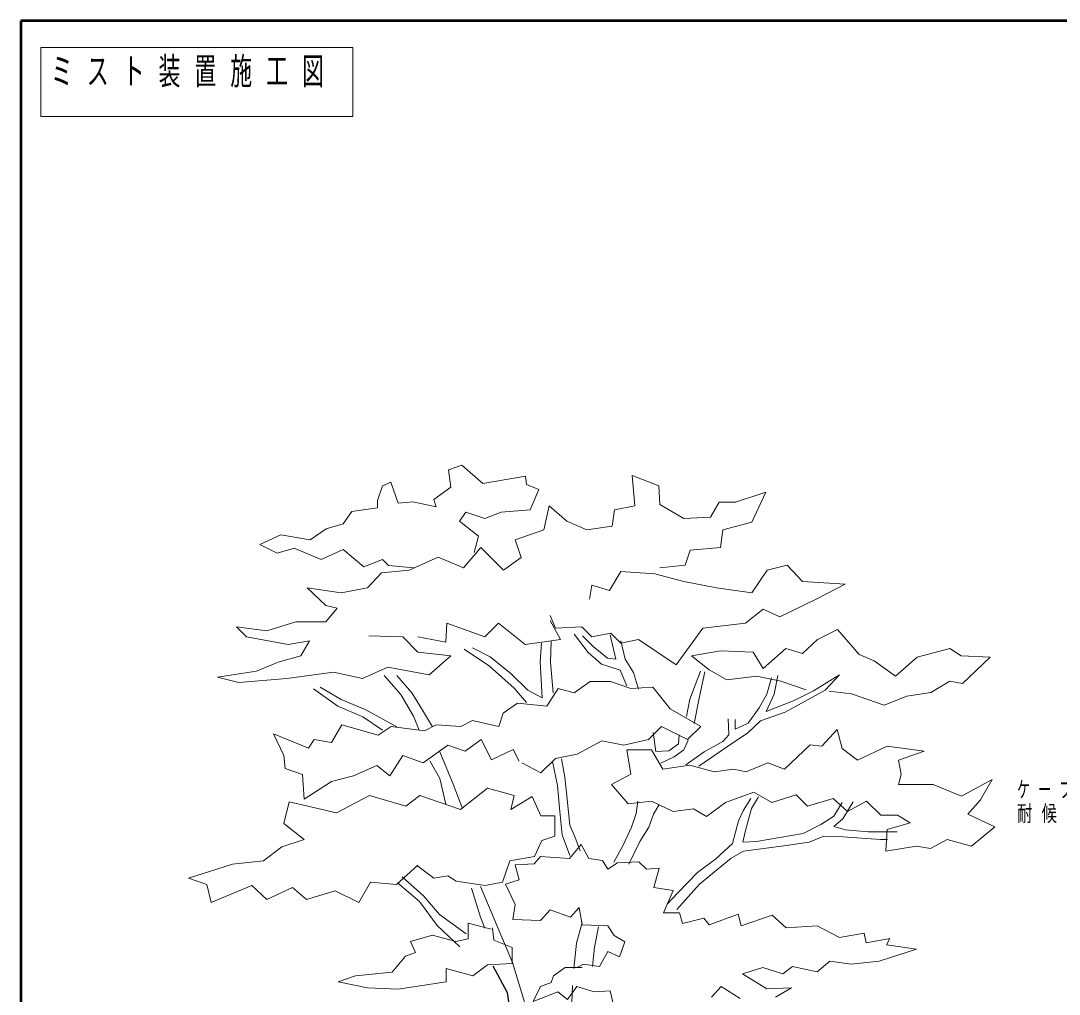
# Model space of a CAD drawing. Units: millimetres on the paper. Extents: x -385 to 420, y 0 to 267.
# Drawn here: x 35 to 177.5, y 133.4 to 267 of the extents above; entities that cross this region are included whole.
import ezdxf

# ---------------------------------------------------------------- set-up
doc = ezdxf.new("R2010")
doc.units = ezdxf.units.MM
for name, color, linetype, lineweight in [('1_20', 7, 'Continuous', 25), ('1_5', 7, 'Continuous', 25), ('A3図枠', 7, 'Continuous', 13)]:
    doc.layers.add(name, color=color, linetype=linetype, lineweight=lineweight)
doc.styles.add('ＭＳ ゴシック', font='')
doc.styles.get('ＭＳ ゴシック').set_extended_font_data('MS Gothic')

msp = doc.modelspace()

# ---------------------------------------------------------------- linework, layer by layer
at = {"layer": '1_20', "lineweight": 13}
for p, q in [((37.742, 263.339), (37.742, 253.872)), ((80.542, 263.339), (37.742, 263.339)), ((80.542, 253.872), (80.542, 263.339)), ((37.742, 253.872), (80.542, 253.872))]:
    msp.add_line(p, q, dxfattribs=at)
at = {"layer": '1_20', "color": 70}
for p, q in [((99.791, 137.323), (101.73, 133.688)), ((101.73, 133.688), (102.941, 125.45))]:
    msp.add_line(p, q, dxfattribs=at)
at = {"layer": '1_20', "color": 70, "lineweight": 13}
for points in [[(104.266, 204.531), (98.386, 203.523), (95.53, 206.043), (93.682, 205.371), (94.018, 203.019), (91.666, 201.339), (92.002, 200.331), (88.81, 201.003), (86.794, 200.835), (85.786, 203.691), (84.61, 203.187), (83.938, 201.171), (83.938, 200.163), (80.41, 199.659), (79.233, 197.979), (76.881, 197.307), (74.697, 195.795), (70.665, 196.467), (67.809, 195.123), (70.161, 193.947), (72.513, 194.619), (76.209, 193.107), (79.233, 194.451), (82.09, 192.098), (84.61, 193.107), (85.45, 192.266), (88.943, 191.934)], [(122.699, 191.965), (126.158, 192.311), (126.849, 194.386), (130.999, 194.732), (131.345, 197.153), (135.323, 198.191), (137.225, 202.341), (133.075, 200.957), (130.827, 200.957), (129.616, 198.882), (125.985, 198.709), (122.699, 200.612), (122.526, 203.205), (118.895, 204.589), (119.24, 200.439), (116.474, 199.92), (116.128, 197.672), (112.669, 197.153), (109.902, 198.363), (107.482, 200.439), (106.79, 197.153), (102.813, 195.77), (103.677, 193.349), (101.256, 191.619), (98.144, 194.732), (95.723, 191.965), (92.283, 193.387), (88.287, 191.619)], [(104.266, 204.531), (104.369, 203.378), (106.098, 202.687), (104.888, 199.92), (100.91, 199.574), (98.662, 198.709), (96.068, 199.574), (95.204, 198.363), (97.798, 196.288), (97.229, 194.031)], [(88.287, 191.619), (84.482, 191.274), (82.58, 189.198), (78.949, 188.507), (74.28, 189.198), (76.874, 186.777), (78.43, 186.432), (76.874, 184.529), (72.723, 184.529), (68.746, 183.319), (64.596, 183.838), (65.979, 182.454), (71.686, 181.417), (74.626, 181.935), (73.415, 179.86), (70.302, 178.996), (67.363, 177.785), (62.002, 176.921), (64.942, 176.229), (71.513, 176.748), (77.911, 177.612), (81.888, 176.748), (85.347, 178.304), (91.054, 177.266), (93.993, 179.86), (89.497, 180.379), (87.422, 182.454), (82.753, 182.627)], [(107.654, 185.394), (108.346, 183.665), (111.978, 183.838), (113.361, 182.454), (115.955, 182.973), (117.338, 181.59), (119.759, 182.108), (124.947, 178.65), (128.578, 183.665), (134.458, 184.356), (136.879, 186.259), (139.127, 185.221), (144.142, 187.642), (148.119, 189.717), (142.24, 190.063), (140.165, 192.311), (137.398, 191.619), (135.323, 188.507), (130.481, 189.198), (125.985, 190.063), (122.007, 191.101), (117.338, 191.446), (115.782, 188.853), (113.361, 189.544), (113.015, 187.642)], [(89.497, 182.454), (93.302, 181.763), (93.475, 184.356), (98.662, 182.454), (100.564, 184.356), (104.196, 181.417), (109.038, 182.108), (107.654, 184.702)], [(118.14, 175.748), (117.223, 177.924), (114.703, 178.726), (112.87, 180.33), (110.922, 182.85)], [(112.068, 182.621), (113.557, 181.132), (115.505, 179.528), (116.65, 179.414), (115.848, 182.736)], [(145.871, 175.018), (148.984, 174.673), (153.48, 173.116), (156.593, 174.327), (159.878, 174.846), (162.472, 176.402), (164.201, 176.056), (168.006, 179.687), (164.028, 179.86), (162.472, 180.898), (157.976, 179.687), (155.036, 177.094), (152.096, 179.169), (150.021, 180.033), (147.082, 183.492), (144.315, 182.108), (142.24, 180.206), (139.992, 180.898), (136.879, 178.131), (135.496, 180.379), (130.999, 180.552), (127.022, 179.86), (129.443, 177.958), (131.864, 176.575), (136.014, 177.094), (139.3, 176.402), (142.758, 175.191)], [(97.002, 180.965), (99.41, 179.716), (102.264, 177.397), (104.584, 175.167), (106.546, 174.097), (106.278, 179.092), (106.457, 181.589)], [(107.795, 181.857), (107.705, 179.002), (108.062, 174.81)], [(117.338, 181.934), (117.91, 179.414), (119.056, 177.581), (119.743, 175.289)], [(104.405, 173.472), (102.71, 175.435), (99.321, 178.467), (95.842, 180.786)], [(84.876, 177.185), (87.156, 174.563), (88.866, 171.599), (89.664, 169.661)], [(86.586, 177.185), (88.638, 174.791), (90.12, 172.397), (91.488, 170.117)], [(126.32, 171.535), (126.801, 173.938), (128.243, 177.783)], [(128.844, 177.663), (128.123, 174.299), (127.402, 170.573)], [(128.027, 164.721), (132.547, 167.829), (134.713, 169.241), (136.502, 170.936), (139.892, 172.16), (142.623, 173.667), (145.354, 175.174), (147.332, 177.246), (143.753, 175.08), (141.116, 173.761), (137.255, 172.255), (138.385, 174.609), (138.856, 177.151)], [(138.009, 176.869), (137.35, 174.609), (136.314, 172.725), (134.807, 170.654), (133.018, 169.806), (133.018, 171.124)], [(103.77, 165.204), (106.361, 163.808), (108.355, 165.802), (111.345, 166.4), (114.734, 168.194), (117.724, 167.596), (121.113, 168.393), (122.908, 170.187), (126.496, 168.393), (128.29, 170.187), (124.104, 172.58), (121.711, 175.57), (118.721, 175.371), (115.93, 176.367), (113.139, 176.367), (110.946, 174.772), (108.753, 175.371), (107.159, 172.978), (103.172, 173.377), (101.178, 171.982), (100.58, 170.187), (96.992, 170.985), (95.397, 170.187), (92.008, 170.387), (90.413, 169.589), (85.828, 170.187), (84.034, 168.991), (79.05, 170.387), (77.654, 167.994), (75.262, 168.393), (74.465, 167.197), (69.68, 169.191), (71.076, 166.2), (71.275, 164.406), (73.667, 163.609), (73.867, 160.22), (77.654, 162.612), (80.645, 163.409), (83.834, 164.805), (85.628, 163.409), (87.423, 166.2), (90.214, 165.204), (93.603, 167.596), (95.995, 166.798), (98.188, 168.393), (99.583, 165.602), (102.573, 166.998), (103.371, 165.403)], [(84.648, 169.661), (81.912, 171.485), (78.492, 172.967), (75.186, 175.361)], [(76.098, 175.589), (78.948, 173.879), (82.254, 172.511), (86.586, 170.117)], [(132.076, 171.219), (132.17, 169.053), (131.323, 168.111), (128.78, 166.698), (126.237, 164.909)], [(121.754, 169.372), (122.115, 166.728), (123.917, 166.848), (125.239, 167.81), (125.359, 169.011)], [(122.836, 165.166), (124.638, 166.007), (125.96, 166.969), (126.561, 168.29)], [(91.146, 165.443), (92.514, 163.049), (93.312, 159.515)], [(92.514, 166.697), (94.338, 162.251), (95.592, 158.945)], [(110.329, 152.479), (109.293, 155.304), (108.917, 158.976), (108.634, 162.084), (107.975, 165.38)], [(109.199, 165.757), (109.67, 163.214), (109.953, 160.201), (110.329, 156.622), (111.083, 154.927), (111.742, 153.138)], [(89.471, 151.151), (86.533, 148.507), (83.007, 148.801), (81.391, 146.01), (78.16, 147.626), (74.194, 146.451), (72.284, 148.067), (68.758, 146.451), (66.702, 148.36), (61.12, 146.01), (60.532, 148.507), (58.035, 149.389), (64.058, 151.298), (68.318, 151.739), (70.815, 153.649), (73.9, 154.677), (71.109, 156.88), (71.843, 159.818), (78.307, 158.349), (82.86, 160.7), (87.855, 159.231), (89.764, 160.7), (95.346, 158.79), (99.019, 161.728), (102.691, 160.7), (102.25, 158.79), (105.188, 160.553), (106.363, 157.909), (108.273, 157.909), (108.273, 155.118), (106.51, 154.53), (105.482, 152.327), (102.104, 151.739), (101.075, 148.801), (98.725, 148.36), (94.759, 148.948), (93.584, 149.682), (91.674, 149.389), (89.471, 151.005)], [(116.35, 151.56), (117.668, 153.915), (118.798, 156.363), (119.457, 158.246), (119.645, 159.942)], [(135.184, 160.318), (134.148, 158.717), (133.489, 157.211), (132.641, 154.103), (130.381, 152.031), (127.838, 150.148), (125.107, 147.323), (123.695, 145.816)], [(147.708, 159.753), (146.578, 157.87), (144.789, 156.74), (142.341, 155.516), (139.139, 154.95), (135.937, 154.385), (134.054, 154.291), (134.43, 155.892), (135.278, 158.906), (136.219, 160.507)], [(155.242, 155.704), (151.287, 155.704), (148.179, 155.986), (146.578, 156.457), (147.802, 157.493), (149.215, 159.847)], [(118.421, 151.278), (119.928, 154.385), (121.152, 156.363), (121.811, 158.152), (122.565, 159.376)], [(138.552, 133.022), (140.749, 134.34), (137.381, 134.193), (134.012, 136.244), (136.795, 137.122), (139.578, 136.244), (140.896, 137.269), (144.264, 136.537), (146.022, 138.001), (148.951, 137.562), (152.758, 138.001), (157.884, 139.612), (153.784, 140.198), (154.223, 141.077), (151.001, 140.491), (150.708, 141.809), (147.34, 141.223), (144.264, 142.834), (140.017, 142.541), (138.113, 144.299), (133.866, 142.834), (133.427, 144.445), (129.472, 142.98), (128.74, 143.859), (125.811, 143.127), (125.372, 144.591), (123.175, 144.591), (124.493, 147.667), (121.857, 148.106), (122.589, 150.743), (120.832, 150.596), (119.806, 151.621), (116.877, 151.475), (115.559, 150.596), (114.827, 151.768), (112.923, 152.061), (111.898, 153.965), (110.287, 152.061), (106.333, 152.354), (105.454, 151.328), (102.818, 151.182), (103.404, 149.132), (101.5, 148.546), (102.818, 145.763), (102.525, 143.713), (106.333, 143.566), (107.651, 145.031), (110.433, 144.006), (111.605, 145.324), (112.044, 142.98), (115.559, 142.834), (116.438, 141.516), (117.902, 140.637), (117.17, 138.587), (115.559, 139.319), (114.388, 137.269), (112.191, 137.562), (111.312, 137.122)], [(125.013, 145.063), (128.121, 148.547), (132.453, 152.125), (134.148, 153.067), (139.704, 153.82), (143.188, 154.291), (145.166, 155.139), (147.802, 155.045), (152.982, 154.668), (153.923, 154.668)], [(95.262, 139.954), (92.154, 142.873), (89.706, 146.169), (86.693, 148.712)], [(87.352, 149.559), (90.271, 146.923), (92.437, 144.38), (96.11, 141.743)], [(108.999, 110.671), (108.029, 116.728), (106.091, 123.27), (104.153, 132.235), (102.457, 137.807), (98.095, 148.226)], [(96.846, 148.001), (98.1, 144.011), (98.67, 142.529)], [(99.562, 142.369), (96.37, 143.209), (96.37, 141.025), (94.69, 140.689), (91.498, 141.529), (88.474, 140.689), (89.146, 139.177), (87.802, 138.673), (85.954, 136.489), (80.914, 135.985), (78.561, 135.145), (82.594, 134.305), (86.794, 134.137), (93.346, 135.145), (93.346, 136.993), (97.042, 135.985), (99.058, 137.497), (102.418, 137.665), (102.418, 139.849), (99.898, 140.857), (99.73, 142.537)], [(110.888, 136.964), (111.264, 140.448), (112.018, 143.273)], [(114.278, 142.708), (113.713, 139.883), (113.43, 137.246)], [(112.044, 137.122), (109.701, 137.122), (108.09, 135.951), (107.797, 135.072), (106.333, 134.486), (105.307, 132.436), (108.676, 133.754), (109.994, 132.729), (111.312, 134.486), (113.655, 133.754), (115.852, 133.9), (116.291, 132.143)], [(108.999, 110.671), (109.968, 119.635), (110.452, 128.843), (110.695, 134.658)], [(129.765, 133.022), (131.083, 134.486), (133.719, 132.875)]]:
    msp.add_lwpolyline(points, dxfattribs=at)
msp.add_lwpolyline([(121.518, 159.927), (118.354, 159.575), (116.069, 162.212), (118.706, 163.618), (118.178, 166.958), (121.518, 166.958), (123.1, 164.321), (126.792, 164.849), (130.132, 163.97), (132.769, 164.321), (134.527, 163.97), (137.515, 165.2), (139.801, 164.321), (143.317, 167.661), (144.899, 167.486), (147.008, 169.771), (147.712, 167.134), (149.821, 165.552), (153.864, 167.486), (158.962, 166.783), (155.446, 165.552), (155.798, 163.618), (155.446, 162.212), (160.193, 162.212), (164.06, 160.63), (168.279, 162.915), (166.697, 160.102), (164.939, 158.169), (168.631, 156.411), (165.467, 153.774), (162.127, 154.653), (159.841, 153.422), (157.908, 153.774), (153.688, 153.071), (153.864, 156.059), (157.029, 156.938), (155.271, 157.993), (152.985, 157.993), (151.052, 159.927), (148.415, 158.52), (146.481, 160.278), (142.965, 159.223), (141.383, 160.806), (138.043, 159.751), (135.582, 161.157), (131.714, 159.751), (129.077, 157.817), (127.319, 158.872), (124.507, 158.52)], close=True, dxfattribs=at)
at = {"layer": 'A3図枠', "lineweight": 50}
for p, q in [((420, 267), (35, 267)), ((35, 267), (35, 0))]:
    msp.add_line(p, q, dxfattribs=at)

# ---------------------------------------------------------------- texts
at = {"layer": '1_20', "insert": (39.142, 261.939), "char_height": 3.666, "attachment_point": 1, "style": 'ＭＳ ゴシック'}
msp.add_mtext('\\T1.64;\\W0.6;ミスト装置施工図', dxfattribs=at)
at = {"layer": '1_5', "char_height": 2.199, "attachment_point": 4, "style": 'ＭＳ ゴシック'}
for s, insert in [('\\T1.61;\\W0.6;ケーブルモール小', (171.692, 161.415)), ('\\T1.61;\\W0.7;耐候軟質PVC（ベージュ）', (171.692, 158.115))]:
    msp.add_mtext(s, dxfattribs=dict(at, insert=insert))

doc.saveas('drawing.dxf')
